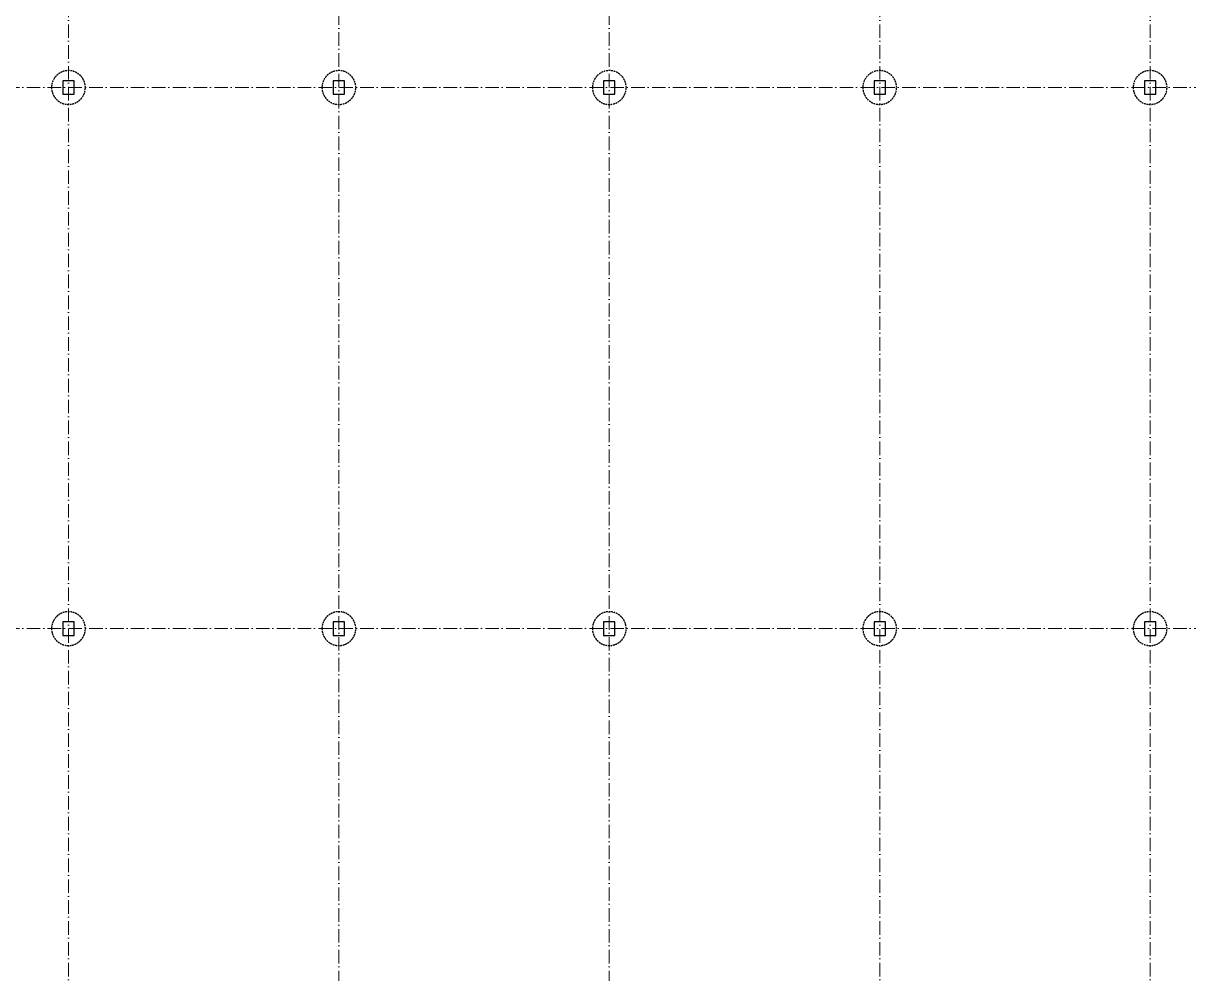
# Model space of a CAD drawing. Header units: millimetres. Extents: x 325046 to 1268204, y 1875583 to 2761998.
# Drawn here: x 740075 to 791790, y 2281945 to 2324097 of the extents above; entities that cross this region are included whole.
import ezdxf

# ---------------------------------------------------------------- set-up
doc = ezdxf.new("R2010")
doc.units = ezdxf.units.MM
doc.header["$LTSCALE"] = 100
doc.linetypes.add('ACAD_ISO10W100', pattern=[18.5, 12, -3, 0.5, -3])
doc.linetypes.add('DASHED', pattern=[0.75, 0.5, -0.25])
doc.layers.add('005', color=9, linetype='Continuous')
doc.layers.add('070', color=6, linetype='Continuous')
doc.layers.add('Objekty - osy', color=5, linetype='ACAD_ISO10W100', lineweight=20)
doc.layers.add('Příprava na dock', color=7, linetype='Continuous', true_color=0x616161)

# ---------------------------------------------------------------- blocks, each defined once
blk = doc.blocks.new('H1 PU')
at = {"layer": 'Příprava na dock', "linetype": 'DASHED', "ltscale": 1.5}
blk.add_circle((1537736, -4876565), 750, dxfattribs=at)

msp = doc.modelspace()

# ---------------------------------------------------------------- linework, layer by layer
at = {"layer": '070', "ltscale": 0.5}
for points in [[(741828.7, 2320949.1), (742328.7, 2320949.1), (742328.7, 2321549.1), (741828.7, 2321549.1)], [(753828.7, 2320949.1), (754328.7, 2320949.1), (754328.7, 2321549.1), (753828.7, 2321549.1)], [(765828.7, 2320949.1), (766328.7, 2320949.1), (766328.7, 2321549.1), (765828.7, 2321549.1)], [(777828.7, 2320949.1), (778328.7, 2320949.1), (778328.7, 2321549.1), (777828.7, 2321549.1)], [(789828.7, 2320949.1), (790328.7, 2320949.1), (790328.7, 2321549.1), (789828.7, 2321549.1)], [(741828.7, 2296949.1), (742328.7, 2296949.1), (742328.7, 2297549.1), (741828.7, 2297549.1)], [(753828.7, 2296949.1), (754328.7, 2296949.1), (754328.7, 2297549.1), (753828.7, 2297549.1)], [(765828.7, 2296949.1), (766328.7, 2296949.1), (766328.7, 2297549.1), (765828.7, 2297549.1)], [(777828.7, 2296949.1), (778328.7, 2296949.1), (778328.7, 2297549.1), (777828.7, 2297549.1)], [(789828.7, 2296949.1), (790328.7, 2296949.1), (790328.7, 2297549.1), (789828.7, 2297549.1)]]:
    msp.add_lwpolyline(points, close=True, dxfattribs=at)
at = {"layer": 'Objekty - osy', "ltscale": 0.5}
for points in [[(754078.7, 2366249.1), (754078.7, 2224249.1)], [(766078.7, 2366249.1), (766078.7, 2224249.1)], [(742078.7, 2346249.1), (742078.7, 2224249.1)], [(778078.7, 2346249.1), (778078.7, 2224249.1)], [(790078.7, 2346249.1), (790078.7, 2224249.1)], [(705078.7, 2321249.1), (1079078.7, 2321249.1)], [(705078.7, 2297249.1), (1079078.7, 2297249.1)]]:
    msp.add_lwpolyline(points, dxfattribs=at)

# ---------------------------------------------------------------- block references
at = {"layer": '005', "xscale": -1, "rotation": 89.99999999999993}
for p in [(-4134486.3, 3858985), (-4122486.3, 3858985), (-4110486.3, 3858985), (-4098486.3, 3858985), (-4086486.3, 3858985), (-4134486.3, 3834985), (-4122486.3, 3834985), (-4110486.3, 3834985), (-4098486.3, 3834985), (-4086486.3, 3834985)]:
    msp.add_blockref('H1 PU', p, dxfattribs=at)

doc.saveas('drawing.dxf')
